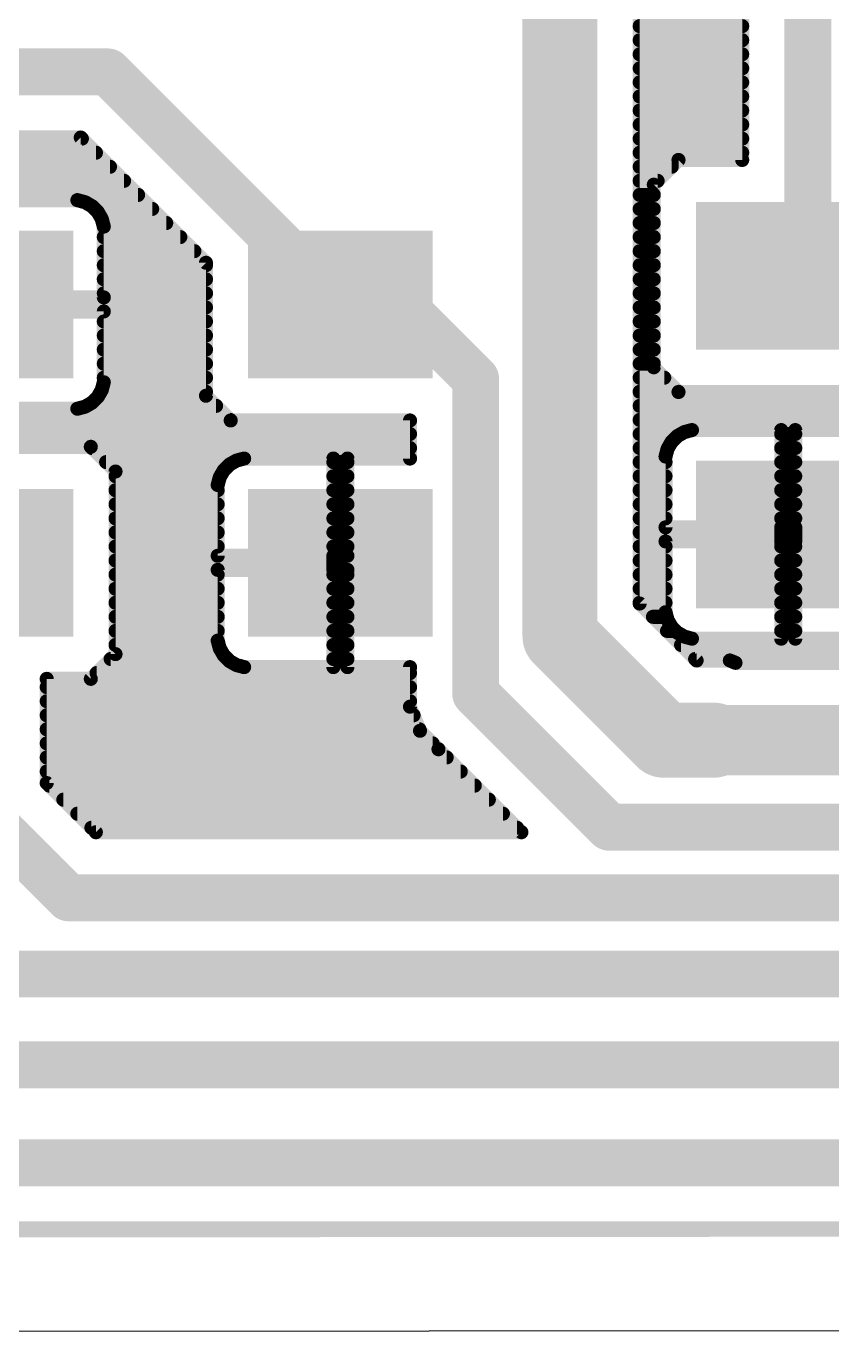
# Model space of a CAD drawing. Extents: x 1.5 to 61.1, y 27.7 to 80.1.
# Drawn here: x 22.91 to 31.64, y 27.75 to 41.91 of the extents above; entities that cross this region are included whole.
import ezdxf

# ---------------------------------------------------------------- set-up
doc = ezdxf.new("R2010")
doc.units = 0
doc.layers.add('1', color=12, linetype='CONTINUOUS')
doc.layers.add('20', color=31, linetype='CONTINUOUS')

# ---------------------------------------------------------------- blocks, each defined once
blk = doc.blocks.new('RECT')
blk.add_solid([(-0.5, -0.5), (0.5, -0.5), (-0.5, 0.5), (0.5, 0.5)])

msp = doc.modelspace()

# ---------------------------------------------------------------- linework, layer by layer
at = {"layer": '1'}
for points, const_width in [([(31.3804, 48.3514), (31.3804, 39.4149)], 0.508), ([(30.6692, 48.0568), (30.6692, 40.4598)], 0.1524), ([(28.6941, 43.9031), (28.6941, 35.2956)], 0.8128), ([(29.5577, 35.6533), (29.5577, 44.0749)], 0.1524), ([(29.5577, 41.91), (30.6692, 41.91)], 0.1524), ([(29.5577, 41.7576), (30.6692, 41.7576)], 0.1524), ([(17.9206, 41.4142), (23.7939, 41.4142)], 0.508), ([(23.7939, 41.4142), (26.3139, 38.8942)], 0.508), ([(29.5577, 41.6052), (30.6692, 41.6052)], 0.1524), ([(29.5577, 41.4528), (30.6692, 41.4528)], 0.1524), ([(29.5577, 41.3004), (30.6692, 41.3004)], 0.1524), ([(29.5577, 41.148), (30.6692, 41.148)], 0.1524), ([(29.5577, 40.9956), (30.6692, 40.9956)], 0.1524), ([(29.5577, 40.8432), (30.6692, 40.8432)], 0.1524), ([(16.7459, 40.6908), (23.5115, 40.6908)], 0.1524), ([(17.7792, 40.703), (23.4993, 40.703)], 0.1524), ([(23.4993, 40.703), (24.8567, 39.3456)], 0.1524), ([(29.5577, 40.6908), (30.6692, 40.6908)], 0.1524), ([(16.8983, 40.5384), (23.6639, 40.5384)], 0.1524), ([(29.5577, 40.5384), (30.6692, 40.5384)], 0.1524), ([(29.9787, 40.4598), (29.7109, 40.1919)], 0.1524), ([(30.6692, 40.4598), (29.9787, 40.4598)], 0.1524), ([(17.0507, 40.386), (23.8163, 40.386)], 0.1524), ([(29.5577, 40.386), (29.9049, 40.386)], 0.1524), ([(17.2031, 40.2336), (23.9687, 40.2336)], 0.1524), ([(29.5577, 40.2336), (29.7525, 40.2336)], 0.1524), ([(29.7109, 40.1919), (29.7109, 38.2132)], 0.1524), ([(17.2854, 40.0812), (24.1211, 40.0812)], 0.1524), ([(23.4625, 40.0244), (22.4952, 40.0244)], 0.1524), ([(23.5465, 40.0019), (23.4625, 40.0244)], 0.1524), ([(23.6218, 39.9584), (23.5465, 40.0019)], 0.1524), ([(29.5577, 40.0812), (29.7109, 40.0812)], 0.1524), ([(23.6833, 39.897), (23.6218, 39.9584)], 0.1524), ([(23.6514, 39.9288), (24.2735, 39.9288)], 0.1524), ([(23.7268, 39.8217), (23.6833, 39.897)], 0.1524), ([(29.5577, 39.9288), (29.7109, 39.9288)], 0.1524), ([(23.7493, 39.7377), (23.7268, 39.8217)], 0.1524), ([(23.7389, 39.7764), (24.4259, 39.7764)], 0.1524), ([(23.7493, 38.9704), (23.7493, 39.7377)], 0.1524), ([(29.5577, 39.7764), (29.7109, 39.7764)], 0.1524), ([(23.7493, 39.624), (24.5783, 39.624)], 0.1524), ([(29.5577, 39.624), (29.7109, 39.624)], 0.1524), ([(31.1681, 39.2026), (31.3804, 39.4149)], 0.508), ([(23.7493, 39.4716), (24.7307, 39.4716)], 0.1524), ([(29.5577, 39.4716), (29.7109, 39.4716)], 0.1524), ([(23.7493, 39.3192), (24.8567, 39.3192)], 0.1524), ([(24.8567, 39.3456), (24.8567, 37.9048)], 0.1524), ([(29.5577, 39.3192), (29.7109, 39.3192)], 0.1524), ([(23.7493, 39.1668), (24.8567, 39.1668)], 0.1524), ([(29.5577, 39.1668), (29.7109, 39.1668)], 0.1524), ([(23.7493, 39.0144), (24.8567, 39.0144)], 0.1524), ([(26.9728, 38.8942), (26.3139, 38.8942)], 0.508), ([(27.7797, 38.0873), (26.9728, 38.8942)], 0.508), ([(29.5577, 39.0144), (29.7109, 39.0144)], 0.1524), ([(22.4953, 38.9704), (23.7493, 38.9704)], 0.1524), ([(22.4953, 38.862), (24.8567, 38.862)], 0.1524), ([(23.7493, 38.818), (22.4953, 38.818)], 0.1524), ([(23.7493, 38.0507), (23.7493, 38.818)], 0.1524), ([(29.5577, 38.862), (29.7109, 38.862)], 0.1524), ([(23.7493, 38.7096), (24.8567, 38.7096)], 0.1524), ([(29.5577, 38.7096), (29.7109, 38.7096)], 0.1524), ([(23.7493, 38.5572), (24.8567, 38.5572)], 0.1524), ([(29.5577, 38.5572), (29.7109, 38.5572)], 0.1524), ([(23.7493, 38.4048), (24.8567, 38.4048)], 0.1524), ([(29.5577, 38.4048), (29.7109, 38.4048)], 0.1524), ([(23.7493, 38.2524), (24.8567, 38.2524)], 0.1524), ([(27.7797, 34.6771), (27.7797, 38.0873)], 0.508), ([(29.5577, 38.2524), (29.7109, 38.2524)], 0.1524), ([(29.7109, 38.2132), (29.9787, 37.9454)], 0.1524), ([(23.7268, 37.9668), (23.7493, 38.0507)], 0.1524), ([(23.7493, 38.1), (24.8567, 38.1)], 0.1524), ([(29.5577, 38.1), (29.8241, 38.1)], 0.1524), ([(23.6218, 37.83), (23.6833, 37.8915)], 0.1524), ([(23.6833, 37.8915), (23.7268, 37.9668)], 0.1524), ([(23.7157, 37.9476), (24.8567, 37.9476)], 0.1524), ([(24.8567, 37.9048), (25.1245, 37.637)], 0.1524), ([(29.5577, 37.9476), (29.9765, 37.9476)], 0.1524), ([(29.9787, 37.9454), (32.3575, 37.9454)], 0.1524), ([(22.4952, 37.764), (23.4625, 37.764)], 0.1524), ([(23.4625, 37.764), (23.5465, 37.7865)], 0.1524), ([(23.5465, 37.7865), (23.6218, 37.83)], 0.1524), ([(23.5615, 37.7952), (24.9663, 37.7952)], 0.1524), ([(29.5577, 37.7952), (43.4482, 37.7952)], 0.1524), ([(17.3441, 37.6428), (25.1187, 37.6428)], 0.1524), ([(25.1245, 37.637), (27.0685, 37.637)], 0.1524), ([(27.0685, 37.637), (27.0685, 37.2244)], 0.1524), ([(29.5577, 37.6428), (43.4482, 37.6428)], 0.1524), ([(17.3441, 37.4904), (27.0685, 37.4904)], 0.1524), ([(29.5577, 37.4904), (30.0062, 37.4904)], 0.1524), ([(29.9653, 37.4668), (29.9039, 37.4053)], 0.1524), ([(30.0406, 37.5103), (29.9653, 37.4668)], 0.1524), ([(30.1246, 37.5328), (30.0406, 37.5103)], 0.1524), ([(31.0919, 37.5328), (30.1246, 37.5328)], 0.1524), ([(31.0919, 36.4788), (31.0919, 37.5328)], 0.1524), ([(31.0919, 37.4904), (31.2443, 37.4904)], 0.1524), ([(32.2116, 37.5328), (31.2443, 37.5328)], 0.1524), ([(31.2443, 37.5328), (31.2443, 36.4788)], 0.1524), ([(23.6084, 37.3514), (21.2297, 37.3514)], 0.1524), ([(23.8763, 37.0836), (23.6084, 37.3514)], 0.1524), ([(23.6218, 37.338), (27.0685, 37.338)], 0.1524), ([(29.5577, 37.338), (29.865, 37.338)], 0.1524), ([(29.8604, 37.33), (29.8379, 37.246)], 0.1524), ([(29.9039, 37.4053), (29.8604, 37.33)], 0.1524), ([(31.0919, 37.338), (31.2443, 37.338)], 0.1524), ([(23.7742, 37.1856), (25.1582, 37.1856)], 0.1524), ([(25.1864, 37.2019), (25.1111, 37.1584)], 0.1524), ([(25.2704, 37.2244), (25.1864, 37.2019)], 0.1524), ([(26.2377, 37.2244), (25.2704, 37.2244)], 0.1524), ([(26.2377, 36.1704), (26.2377, 37.2244)], 0.1524), ([(26.2377, 37.1856), (26.3901, 37.1856)], 0.1524), ([(27.0685, 37.2244), (26.3901, 37.2244)], 0.1524), ([(26.3901, 37.2244), (26.3901, 36.1704)], 0.1524), ([(29.5577, 37.1856), (29.8379, 37.1856)], 0.1524), ([(29.8379, 37.246), (29.8379, 36.4788)], 0.1524), ([(31.0919, 37.1856), (31.2443, 37.1856)], 0.1524), ([(23.8763, 35.1048), (23.8763, 37.0836)], 0.1524), ([(23.8763, 37.0332), (25.0129, 37.0332)], 0.1524), ([(25.0497, 37.097), (25.0062, 37.0217)], 0.1524), ([(25.1111, 37.1584), (25.0497, 37.097)], 0.1524), ([(26.2377, 37.0332), (26.3901, 37.0332)], 0.1524), ([(29.5577, 37.0332), (29.8379, 37.0332)], 0.1524), ([(31.0919, 37.0332), (31.2443, 37.0332)], 0.1524), ([(25.0062, 37.0217), (24.9837, 36.9377)], 0.1524), ([(24.9837, 36.9377), (24.9837, 36.1704)], 0.1524), ([(23.8763, 36.8808), (24.9837, 36.8808)], 0.1524), ([(26.2377, 36.8808), (26.3901, 36.8808)], 0.1524), ([(29.5577, 36.8808), (29.8379, 36.8808)], 0.1524), ([(31.0919, 36.8808), (31.2443, 36.8808)], 0.1524), ([(23.8763, 36.7284), (24.9837, 36.7284)], 0.1524), ([(26.2377, 36.7284), (26.3901, 36.7284)], 0.1524), ([(29.5577, 36.7284), (29.8379, 36.7284)], 0.1524), ([(31.0919, 36.7284), (31.2443, 36.7284)], 0.1524), ([(23.8763, 36.576), (24.9837, 36.576)], 0.1524), ([(26.2377, 36.576), (26.3901, 36.576)], 0.1524), ([(29.5577, 36.576), (29.8379, 36.576)], 0.1524), ([(29.8379, 36.4788), (31.0919, 36.4788)], 0.1524), ([(31.0919, 36.576), (31.2443, 36.576)], 0.1524), ([(31.0919, 36.4788), (31.0919, 36.3264)], 0.1524), ([(31.2443, 36.4788), (31.0919, 36.4788)], 0.1524), ([(31.2443, 36.3264), (31.2443, 36.4788)], 0.1524), ([(31.2443, 36.4788), (32.4983, 36.4788)], 0.1524), ([(23.8763, 36.4236), (24.9837, 36.4236)], 0.1524), ([(26.2377, 36.4236), (26.3901, 36.4236)], 0.1524), ([(29.5577, 36.4236), (31.0919, 36.4236)], 0.1524), ([(31.0919, 36.3264), (29.8379, 36.3264)], 0.1524), ([(29.8379, 36.3264), (29.8379, 35.5591)], 0.1524), ([(31.0919, 35.2724), (31.0919, 36.3264)], 0.1524), ([(31.0919, 36.3264), (31.2443, 36.3264)], 0.1524), ([(31.2443, 36.4236), (34.7269, 36.4236)], 0.1524), ([(31.2443, 36.3264), (31.2443, 35.2724)], 0.1524), ([(32.4983, 36.3264), (31.2443, 36.3264)], 0.1524), ([(23.8763, 36.2712), (24.9837, 36.2712)], 0.1524), ([(26.2377, 36.2712), (26.3901, 36.2712)], 0.1524), ([(29.5577, 36.2712), (29.8379, 36.2712)], 0.1524), ([(31.0919, 36.2712), (31.2443, 36.2712)], 0.1524), ([(23.8763, 36.1188), (26.2377, 36.1188)], 0.1524), ([(24.9837, 36.1704), (26.2377, 36.1704)], 0.1524), ([(26.3901, 36.1704), (26.2377, 36.1704)], 0.1524), ([(26.2377, 36.1704), (26.2377, 36.018)], 0.1524), ([(29.5577, 36.1188), (29.8379, 36.1188)], 0.1524), ([(31.0919, 36.1188), (31.2443, 36.1188)], 0.1524), ([(23.8763, 35.9664), (24.9837, 35.9664)], 0.1524), ([(26.2377, 36.018), (24.9837, 36.018)], 0.1524), ([(24.9837, 36.018), (24.9837, 35.2507)], 0.1524), ([(26.2377, 34.964), (26.2377, 36.018)], 0.1524), ([(26.2377, 36.018), (26.3901, 36.018)], 0.1524), ([(26.2377, 35.9664), (26.3901, 35.9664)], 0.1524), ([(26.3901, 36.018), (26.3901, 34.964)], 0.1524), ([(29.5577, 35.9664), (29.8379, 35.9664)], 0.1524), ([(31.0919, 35.9664), (31.2443, 35.9664)], 0.1524), ([(23.8763, 35.814), (24.9837, 35.814)], 0.1524), ([(26.2377, 35.814), (26.3901, 35.814)], 0.1524), ([(29.5577, 35.814), (29.8379, 35.814)], 0.1524), ([(31.0919, 35.814), (31.2443, 35.814)], 0.1524), ([(23.8763, 35.6616), (24.9837, 35.6616)], 0.1524), ([(26.2377, 35.6616), (26.3901, 35.6616)], 0.1524), ([(28.6941, 35.2956), (29.8173, 34.1724)], 0.8128), ([(29.5577, 35.6616), (29.8379, 35.6616)], 0.1524), ([(30.175, 35.036), (29.5577, 35.6533)], 0.1524), ([(31.0919, 35.6616), (31.2443, 35.6616)], 0.1524), ([(23.8763, 35.5092), (24.9837, 35.5092)], 0.1524), ([(26.2377, 35.5092), (26.3901, 35.5092)], 0.1524), ([(29.7018, 35.5092), (29.8513, 35.5092)], 0.1524), ([(29.8379, 35.5591), (29.8604, 35.4751)], 0.1524), ([(29.8604, 35.4751), (29.9039, 35.3998)], 0.1524), ([(31.0919, 35.5092), (31.2443, 35.5092)], 0.1524), ([(23.8763, 35.3568), (24.9837, 35.3568)], 0.1524), ([(26.2377, 35.3568), (26.3901, 35.3568)], 0.1524), ([(29.8542, 35.3568), (29.9469, 35.3568)], 0.1524), ([(29.9039, 35.3998), (29.9653, 35.3383)], 0.1524), ([(29.9653, 35.3383), (30.0406, 35.2949)], 0.1524), ([(31.0919, 35.3568), (31.2443, 35.3568)], 0.1524), ([(23.8763, 35.2044), (24.9961, 35.2044)], 0.1524), ([(24.9837, 35.2507), (25.0062, 35.1668)], 0.1524), ([(26.2377, 35.2044), (26.3901, 35.2044)], 0.1524), ([(30.0066, 35.2044), (42.1912, 35.2044)], 0.1524), ([(30.0406, 35.2949), (30.1246, 35.2724)], 0.1524), ([(30.1246, 35.2724), (31.0919, 35.2724)], 0.1524), ([(31.2443, 35.2724), (32.2116, 35.2724)], 0.1524), ([(23.6084, 34.837), (23.8763, 35.1048)], 0.1524), ([(23.8234, 35.052), (25.0891, 35.052)], 0.1524), ([(25.0062, 35.1668), (25.0497, 35.0915)], 0.1524), ([(25.0497, 35.0915), (25.1111, 35.03)], 0.1524), ([(26.2377, 35.052), (26.3901, 35.052)], 0.1524), ([(30.159, 35.052), (42.0388, 35.052)], 0.1524), ([(23.671, 34.8996), (27.0685, 34.8996)], 0.1524), ([(25.1111, 35.03), (25.1864, 34.9865)], 0.1524), ([(25.1864, 34.9865), (25.2704, 34.964)], 0.1524), ([(25.2704, 34.964), (26.2377, 34.964)], 0.1524), ([(26.3901, 34.964), (27.0685, 34.964)], 0.1524), ([(27.0685, 34.964), (27.0685, 34.5356)], 0.1524), ([(30.5352, 35.036), (30.175, 35.036)], 0.1524), ([(30.5965, 35.0106), (30.5352, 35.036)], 0.1524), ([(41.9974, 35.0106), (30.5965, 35.0106)], 0.1524), ([(23.1303, 33.7078), (23.1303, 34.837)], 0.1524), ([(23.1303, 34.837), (23.6084, 34.837)], 0.1524), ([(29.2278, 33.229), (27.7797, 34.6771)], 0.508), ([(23.1303, 34.7472), (27.0685, 34.7472)], 0.1524), ([(23.1303, 34.5948), (27.0685, 34.5948)], 0.1524), ([(27.0685, 34.5356), (27.1768, 34.2742)], 0.1524), ([(29.8173, 34.1724), (30.3634, 34.1724)], 0.8128), ([(30.3634, 34.1724), (42.2356, 34.1724)], 0.762), ([(23.1303, 34.4424), (27.1071, 34.4424)], 0.1524), ([(23.1303, 34.29), (27.1703, 34.29)], 0.1524), ([(27.1768, 34.2742), (27.3769, 34.0742)], 0.1524), ([(23.1303, 34.1376), (27.3134, 34.1376)], 0.1524), ([(27.3769, 34.0742), (28.2761, 33.1749)], 0.1524), ([(23.1303, 33.9852), (27.4658, 33.9852)], 0.1524), ([(23.1303, 33.8328), (27.6182, 33.8328)], 0.1524), ([(23.6631, 33.1749), (23.1303, 33.7078)], 0.1524), ([(23.1576, 33.6804), (27.7706, 33.6804)], 0.1524), ([(23.3685, 32.4637), (22.4191, 33.4132)], 0.508), ([(23.31, 33.528), (27.923, 33.528)], 0.1524), ([(23.4624, 33.3756), (28.0754, 33.3756)], 0.1524), ([(44.9275, 33.229), (29.2278, 33.229)], 0.508), ([(23.6148, 33.2232), (28.2278, 33.2232)], 0.1524), ([(28.2761, 33.1749), (23.6631, 33.1749)], 0.1524), ([(23.3685, 32.4637), (45.9852, 32.4637)], 0.508), ([(20.2136, 31.639), (46.5381, 31.639)], 0.508), ([(17.6802, 30.6547), (46.9377, 30.6547)], 0.508), ([(50.4309, 29.5923), (12.2748, 29.5923)], 0.508), ([(47.1896, 28.8811), (6.1114, 28.8459)], 0.1524), ([(12.1333, 28.8811), (47.1896, 28.8811)], 0.1524)]:
    msp.add_lwpolyline(points, dxfattribs=dict(at, const_width=const_width))
for points, const_width in [([(29.5577, 41.9481, 1), (29.5577, 41.8719)], 0.0762), ([(30.6692, 41.8719, 1), (30.6692, 41.9481)], 0.0762), ([(29.5577, 41.7957, 1), (29.5577, 41.7195)], 0.0762), ([(30.6692, 41.7195, 1), (30.6692, 41.7957)], 0.0762), ([(23.8837, 41.504, 1), (23.7041, 41.3244)], 0.254), ([(23.7939, 41.2872, 1), (23.7939, 41.5412)], 0.254), ([(29.5577, 41.6433, 1), (29.5577, 41.5671)], 0.0762), ([(30.6692, 41.5671, 1), (30.6692, 41.6433)], 0.0762), ([(29.5577, 41.4909, 1), (29.5577, 41.4147)], 0.0762), ([(30.6692, 41.4147, 1), (30.6692, 41.4909)], 0.0762), ([(29.5577, 41.3385, 1), (29.5577, 41.2623)], 0.0762), ([(30.6692, 41.2623, 1), (30.6692, 41.3385)], 0.0762), ([(29.5577, 41.1861, 1), (29.5577, 41.1099)], 0.0762), ([(30.6692, 41.1099, 1), (30.6692, 41.1861)], 0.0762), ([(29.5577, 41.0337, 1), (29.5577, 40.9575)], 0.0762), ([(30.6692, 40.9575, 1), (30.6692, 41.0337)], 0.0762), ([(29.5577, 40.8813, 1), (29.5577, 40.8051)], 0.0762), ([(30.6692, 40.8051, 1), (30.6692, 40.8813)], 0.0762), ([(23.5263, 40.7299, 1), (23.4724, 40.6761)], 0.0762), ([(23.4993, 40.6649, 1), (23.4993, 40.7411)], 0.0762), ([(23.5115, 40.6527, 1), (23.5115, 40.7289)], 0.0762), ([(29.5577, 40.7289, 1), (29.5577, 40.6527)], 0.0762), ([(30.6692, 40.6527, 1), (30.6692, 40.7289)], 0.0762), ([(23.6639, 40.5003, 1), (23.6639, 40.5765)], 0.0762), ([(29.5577, 40.5765, 1), (29.5577, 40.5003)], 0.0762), ([(29.9787, 40.4979, 1), (29.9787, 40.4217)], 0.0762), ([(30.0057, 40.4328, 1), (29.9518, 40.4867)], 0.0762), ([(30.6692, 40.5003, 1), (30.6692, 40.5765)], 0.0762), ([(30.6692, 40.4217, 1), (30.6692, 40.4979)], 0.0762), ([(23.8163, 40.3479, 1), (23.8163, 40.4241)], 0.0762), ([(29.5577, 40.4241, 1), (29.5577, 40.3479)], 0.0762), ([(29.9049, 40.3479, 1), (29.9049, 40.4241)], 0.0762), ([(30.6311, 40.4598, 1), (30.7073, 40.4598)], 0.0762), ([(23.9687, 40.1955, 1), (23.9687, 40.2717)], 0.0762), ([(29.5577, 40.2717, 1), (29.5577, 40.1955)], 0.0762), ([(29.6839, 40.2189, 1), (29.7378, 40.165)], 0.0762), ([(29.749, 40.1919, 1), (29.6728, 40.1919)], 0.0762), ([(29.7525, 40.1955, 1), (29.7525, 40.2717)], 0.0762), ([(23.4724, 40.0612, 1), (23.4527, 39.9876)], 0.0762), ([(23.4625, 39.9863, 1), (23.4625, 40.0625)], 0.0762), ([(23.5656, 40.0349, 1), (23.5275, 39.9689)], 0.0762), ([(23.5366, 39.9651, 1), (23.5564, 40.0387)], 0.0762), ([(24.1211, 40.0431, 1), (24.1211, 40.1193)], 0.0762), ([(29.5577, 40.1193, 1), (29.5577, 40.0431)], 0.0762), ([(29.7109, 40.0431, 1), (29.7109, 40.1193)], 0.0762), ([(23.6487, 39.9854, 1), (23.5949, 39.9315)], 0.0762), ([(23.6028, 39.9254, 1), (23.6409, 39.9914)], 0.0762), ([(23.6514, 39.9669, 1), (23.6514, 39.8907)], 0.0762), ([(23.7163, 39.916, 1), (23.6503, 39.8779)], 0.0762), ([(23.6563, 39.87, 1), (23.7102, 39.9239)], 0.0762), ([(24.2735, 39.8907, 1), (24.2735, 39.9669)], 0.0762), ([(29.5577, 39.9669, 1), (29.5577, 39.8907)], 0.0762), ([(29.7109, 39.8907, 1), (29.7109, 39.9669)], 0.0762), ([(23.7636, 39.8315, 1), (23.6899, 39.8118)], 0.0762), ([(23.6938, 39.8026, 1), (23.7597, 39.8407)], 0.0762), ([(23.7389, 39.8145, 1), (23.7389, 39.7383)], 0.0762), ([(23.7874, 39.7377, 1), (23.7112, 39.7377)], 0.0762), ([(24.4259, 39.7383, 1), (24.4259, 39.8145)], 0.0762), ([(29.5577, 39.8145, 1), (29.5577, 39.7383)], 0.0762), ([(29.7109, 39.7383, 1), (29.7109, 39.8145)], 0.0762), ([(23.7493, 39.6621, 1), (23.7493, 39.5859)], 0.0762), ([(23.7125, 39.7278, 1), (23.7861, 39.7475)], 0.0762), ([(24.5783, 39.5859, 1), (24.5783, 39.6621)], 0.0762), ([(29.5577, 39.6621, 1), (29.5577, 39.5859)], 0.0762), ([(29.7109, 39.5859, 1), (29.7109, 39.6621)], 0.0762), ([(31.4702, 39.3251, 1), (31.2906, 39.5047)], 0.254), ([(23.7493, 39.5097, 1), (23.7493, 39.4335)], 0.0762), ([(24.7307, 39.4335, 1), (24.7307, 39.5097)], 0.0762), ([(29.5577, 39.5097, 1), (29.5577, 39.4335)], 0.0762), ([(29.7109, 39.4335, 1), (29.7109, 39.5097)], 0.0762), ([(31.2534, 39.4149, 1), (31.5074, 39.4149)], 0.254), ([(23.7493, 39.3573, 1), (23.7493, 39.2811)], 0.0762), ([(24.8948, 39.3456, 1), (24.8186, 39.3456)], 0.0762), ([(24.8298, 39.3187, 1), (24.8836, 39.3726)], 0.0762), ([(24.8567, 39.2811, 1), (24.8567, 39.3573)], 0.0762), ([(29.5577, 39.3573, 1), (29.5577, 39.2811)], 0.0762), ([(29.7109, 39.2811, 1), (29.7109, 39.3573)], 0.0762), ([(31.0783, 39.2924, 1), (31.2579, 39.1128)], 0.254), ([(23.7493, 39.2049, 1), (23.7493, 39.1287)], 0.0762), ([(24.8567, 39.1287, 1), (24.8567, 39.2049)], 0.0762), ([(29.5577, 39.2049, 1), (29.5577, 39.1287)], 0.0762), ([(29.7109, 39.1287, 1), (29.7109, 39.2049)], 0.0762), ([(23.7493, 39.0525, 1), (23.7493, 38.9763)], 0.0762), ([(24.8567, 38.9763, 1), (24.8567, 39.0525)], 0.0762), ([(26.3139, 39.0212, 1), (26.3139, 38.7672)], 0.254), ([(26.2241, 38.8044, 1), (26.4037, 38.984)], 0.254), ([(27.0626, 38.984, 1), (26.883, 38.8044)], 0.254), ([(26.9728, 38.7672, 1), (26.9728, 39.0212)], 0.254), ([(29.5577, 39.0525, 1), (29.5577, 38.9763)], 0.0762), ([(29.7109, 38.9763, 1), (29.7109, 39.0525)], 0.0762), ([(23.7112, 38.9704, 1), (23.7874, 38.9704)], 0.0762), ([(23.7493, 38.9323, 1), (23.7493, 39.0085)], 0.0762), ([(23.7874, 38.818, 1), (23.7112, 38.818)], 0.0762), ([(23.7493, 38.7799, 1), (23.7493, 38.8561)], 0.0762), ([(24.8567, 38.8239, 1), (24.8567, 38.9001)], 0.0762), ([(29.5577, 38.9001, 1), (29.5577, 38.8239)], 0.0762), ([(29.7109, 38.8239, 1), (29.7109, 38.9001)], 0.0762), ([(23.7493, 38.7477, 1), (23.7493, 38.6715)], 0.0762), ([(24.8567, 38.6715, 1), (24.8567, 38.7477)], 0.0762), ([(29.5577, 38.7477, 1), (29.5577, 38.6715)], 0.0762), ([(29.7109, 38.6715, 1), (29.7109, 38.7477)], 0.0762), ([(23.7493, 38.5953, 1), (23.7493, 38.5191)], 0.0762), ([(24.8567, 38.5191, 1), (24.8567, 38.5953)], 0.0762), ([(29.5577, 38.5953, 1), (29.5577, 38.5191)], 0.0762), ([(29.7109, 38.5191, 1), (29.7109, 38.5953)], 0.0762), ([(23.7493, 38.4429, 1), (23.7493, 38.3667)], 0.0762), ([(24.8567, 38.3667, 1), (24.8567, 38.4429)], 0.0762), ([(29.5577, 38.4429, 1), (29.5577, 38.3667)], 0.0762), ([(29.7109, 38.3667, 1), (29.7109, 38.4429)], 0.0762), ([(23.7493, 38.2905, 1), (23.7493, 38.2143)], 0.0762), ([(24.8567, 38.2143, 1), (24.8567, 38.2905)], 0.0762), ([(27.9067, 38.0873, 1), (27.6527, 38.0873)], 0.254), ([(27.6899, 37.9975, 1), (27.8695, 38.1771)], 0.254), ([(29.5577, 38.2905, 1), (29.5577, 38.2143)], 0.0762), ([(29.7378, 38.2401, 1), (29.6839, 38.1862)], 0.0762), ([(29.6728, 38.2132, 1), (29.749, 38.2132)], 0.0762), ([(29.7109, 38.2143, 1), (29.7109, 38.2905)], 0.0762), ([(23.7493, 38.1381, 1), (23.7493, 38.0619)], 0.0762), ([(23.7861, 38.0409, 1), (23.7125, 38.0606)], 0.0762), ([(24.8567, 38.0619, 1), (24.8567, 38.1381)], 0.0762), ([(29.5577, 38.1381, 1), (29.5577, 38.0619)], 0.0762), ([(29.8241, 38.0619, 1), (29.8241, 38.1381)], 0.0762), ([(23.7102, 37.8645, 1), (23.6563, 37.9184)], 0.0762), ([(23.7157, 37.9857, 1), (23.7157, 37.9095)], 0.0762), ([(23.6899, 37.9766, 1), (23.7636, 37.9569)], 0.0762), ([(23.7597, 37.9477, 1), (23.6938, 37.9858)], 0.0762), ([(23.7112, 38.0507, 1), (23.7874, 38.0507)], 0.0762), ([(24.8836, 37.9318, 1), (24.8298, 37.8779)], 0.0762), ([(24.8567, 37.9095, 1), (24.8567, 37.9857)], 0.0762), ([(29.5577, 37.9857, 1), (29.5577, 37.9095)], 0.0762), ([(29.9787, 37.9835, 1), (29.9787, 37.9073)], 0.0762), ([(29.9518, 37.9184, 1), (30.0057, 37.9723)], 0.0762), ([(29.9765, 37.9095, 1), (29.9765, 37.9857)], 0.0762), ([(23.4527, 37.8008, 1), (23.4724, 37.7272)], 0.0762), ([(23.4625, 37.7259, 1), (23.4625, 37.8021)], 0.0762), ([(23.5275, 37.8195, 1), (23.5656, 37.7535)], 0.0762), ([(23.5615, 37.8333, 1), (23.5615, 37.7571)], 0.0762), ([(23.5564, 37.7497, 1), (23.5366, 37.8233)], 0.0762), ([(23.5949, 37.8569, 1), (23.6487, 37.803)], 0.0762), ([(23.6409, 37.797, 1), (23.6028, 37.863)], 0.0762), ([(23.6503, 37.9105, 1), (23.7163, 37.8724)], 0.0762), ([(24.8186, 37.9048, 1), (24.8948, 37.9048)], 0.0762), ([(24.9663, 37.7571, 1), (24.9663, 37.8333)], 0.0762), ([(29.5577, 37.8333, 1), (29.5577, 37.7571)], 0.0762), ([(25.1245, 37.6751, 1), (25.1245, 37.5989)], 0.0762), ([(25.0976, 37.6101, 1), (25.1515, 37.664)], 0.0762), ([(25.1187, 37.6047, 1), (25.1187, 37.6809)], 0.0762), ([(27.1066, 37.637, 1), (27.0304, 37.637)], 0.0762), ([(27.0685, 37.5989, 1), (27.0685, 37.6751)], 0.0762), ([(29.5577, 37.6809, 1), (29.5577, 37.6047)], 0.0762), ([(27.0685, 37.4523, 1), (27.0685, 37.5285)], 0.0762), ([(29.5577, 37.5285, 1), (29.5577, 37.4523)], 0.0762), ([(29.9463, 37.4998, 1), (29.9844, 37.4338)], 0.0762), ([(29.9923, 37.4398, 1), (29.9384, 37.4937)], 0.0762), ([(30.0308, 37.5471, 1), (30.0505, 37.4735)], 0.0762), ([(30.0062, 37.4523, 1), (30.0062, 37.5285)], 0.0762), ([(30.0597, 37.4773, 1), (30.0216, 37.5433)], 0.0762), ([(30.1246, 37.5709, 1), (30.1246, 37.4947)], 0.0762), ([(30.1345, 37.496, 1), (30.1148, 37.5696)], 0.0762), ([(31.13, 37.5328, 1), (31.0538, 37.5328)], 0.0762), ([(31.0919, 37.5285, 1), (31.0919, 37.4523)], 0.0762), ([(31.0919, 37.4947, 1), (31.0919, 37.5709)], 0.0762), ([(31.2443, 37.5709, 1), (31.2443, 37.4947)], 0.0762), ([(31.2824, 37.5328, 1), (31.2062, 37.5328)], 0.0762), ([(31.2443, 37.4523, 1), (31.2443, 37.5285)], 0.0762), ([(23.6354, 37.3784, 1), (23.5815, 37.3245)], 0.0762), ([(23.6218, 37.3761, 1), (23.6218, 37.2999)], 0.0762), ([(23.6084, 37.3133, 1), (23.6084, 37.3895)], 0.0762), ([(27.0685, 37.2999, 1), (27.0685, 37.3761)], 0.0762), ([(29.5577, 37.3761, 1), (29.5577, 37.2999)], 0.0762), ([(29.8274, 37.3491, 1), (29.8934, 37.311)], 0.0762), ([(29.8972, 37.3202, 1), (29.8236, 37.3399)], 0.0762), ([(29.865, 37.2999, 1), (29.865, 37.3761)], 0.0762), ([(29.8769, 37.4323, 1), (29.9308, 37.3784)], 0.0762), ([(29.9369, 37.3863, 1), (29.8709, 37.4244)], 0.0762), ([(31.0919, 37.3761, 1), (31.0919, 37.2999)], 0.0762), ([(31.2443, 37.2999, 1), (31.2443, 37.3761)], 0.0762), ([(23.7742, 37.2237, 1), (23.7742, 37.1475)], 0.0762), ([(25.1766, 37.2387, 1), (25.1963, 37.1651)], 0.0762), ([(25.1582, 37.1475, 1), (25.1582, 37.2237)], 0.0762), ([(25.2055, 37.1689, 1), (25.1674, 37.2349)], 0.0762), ([(25.2704, 37.2625, 1), (25.2704, 37.1863)], 0.0762), ([(25.2803, 37.1876, 1), (25.2606, 37.2612)], 0.0762), ([(26.2758, 37.2244, 1), (26.1996, 37.2244)], 0.0762), ([(26.2377, 37.2237, 1), (26.2377, 37.1475)], 0.0762), ([(26.2377, 37.1863, 1), (26.2377, 37.2625)], 0.0762), ([(26.3901, 37.2625, 1), (26.3901, 37.1863)], 0.0762), ([(26.4282, 37.2244, 1), (26.352, 37.2244)], 0.0762), ([(26.3901, 37.1475, 1), (26.3901, 37.2237)], 0.0762), ([(27.0304, 37.2244, 1), (27.1066, 37.2244)], 0.0762), ([(27.0685, 37.1863, 1), (27.0685, 37.2625)], 0.0762), ([(29.5577, 37.2237, 1), (29.5577, 37.1475)], 0.0762), ([(29.876, 37.246, 1), (29.7998, 37.246)], 0.0762), ([(29.8011, 37.2559, 1), (29.8747, 37.2362)], 0.0762), ([(29.8379, 37.1475, 1), (29.8379, 37.2237)], 0.0762), ([(31.0919, 37.2237, 1), (31.0919, 37.1475)], 0.0762), ([(31.2443, 37.1475, 1), (31.2443, 37.2237)], 0.0762), ([(23.9144, 37.0836, 1), (23.8382, 37.0836)], 0.0762), ([(23.8763, 37.0713, 1), (23.8763, 36.9951)], 0.0762), ([(23.8493, 37.0566, 1), (23.9032, 37.1105)], 0.0762), ([(25.0227, 37.1239, 1), (25.0766, 37.07)], 0.0762), ([(25.0129, 36.9951, 1), (25.0129, 37.0713)], 0.0762), ([(25.0827, 37.0779, 1), (25.0167, 37.116)], 0.0762), ([(25.0921, 37.1914, 1), (25.1302, 37.1254)], 0.0762), ([(25.1381, 37.1315, 1), (25.0842, 37.1854)], 0.0762), ([(26.2377, 37.0713, 1), (26.2377, 36.9951)], 0.0762), ([(26.3901, 36.9951, 1), (26.3901, 37.0713)], 0.0762), ([(29.5577, 37.0713, 1), (29.5577, 36.9951)], 0.0762), ([(29.8379, 36.9951, 1), (29.8379, 37.0713)], 0.0762), ([(31.0919, 37.0713, 1), (31.0919, 36.9951)], 0.0762), ([(31.2443, 36.9951, 1), (31.2443, 37.0713)], 0.0762), ([(25.0218, 36.9377, 1), (24.9456, 36.9377)], 0.0762), ([(24.9469, 36.9475, 1), (25.0205, 36.9278)], 0.0762), ([(24.9732, 37.0407, 1), (25.0392, 37.0026)], 0.0762), ([(25.043, 37.0118, 1), (24.9694, 37.0315)], 0.0762), ([(23.8763, 36.9189, 1), (23.8763, 36.8427)], 0.0762), ([(24.9837, 36.8427, 1), (24.9837, 36.9189)], 0.0762), ([(26.2377, 36.9189, 1), (26.2377, 36.8427)], 0.0762), ([(26.3901, 36.8427, 1), (26.3901, 36.9189)], 0.0762), ([(29.5577, 36.9189, 1), (29.5577, 36.8427)], 0.0762), ([(29.8379, 36.8427, 1), (29.8379, 36.9189)], 0.0762), ([(31.0919, 36.9189, 1), (31.0919, 36.8427)], 0.0762), ([(31.2443, 36.8427, 1), (31.2443, 36.9189)], 0.0762), ([(23.8763, 36.7665, 1), (23.8763, 36.6903)], 0.0762), ([(24.9837, 36.6903, 1), (24.9837, 36.7665)], 0.0762), ([(26.2377, 36.7665, 1), (26.2377, 36.6903)], 0.0762), ([(26.3901, 36.6903, 1), (26.3901, 36.7665)], 0.0762), ([(29.5577, 36.7665, 1), (29.5577, 36.6903)], 0.0762), ([(29.8379, 36.6903, 1), (29.8379, 36.7665)], 0.0762), ([(31.0919, 36.7665, 1), (31.0919, 36.6903)], 0.0762), ([(31.2443, 36.6903, 1), (31.2443, 36.7665)], 0.0762), ([(23.8763, 36.6141, 1), (23.8763, 36.5379)], 0.0762), ([(24.9837, 36.5379, 1), (24.9837, 36.6141)], 0.0762), ([(26.2377, 36.6141, 1), (26.2377, 36.5379)], 0.0762), ([(26.3901, 36.5379, 1), (26.3901, 36.6141)], 0.0762), ([(29.5577, 36.6141, 1), (29.5577, 36.5379)], 0.0762), ([(29.8379, 36.5169, 1), (29.8379, 36.4407)], 0.0762), ([(29.8379, 36.5379, 1), (29.8379, 36.6141)], 0.0762), ([(31.0919, 36.6141, 1), (31.0919, 36.5379)], 0.0762), ([(31.13, 36.4788, 1), (31.0538, 36.4788)], 0.0762), ([(31.0919, 36.5169, 1), (31.0919, 36.4407)], 0.0762), ([(31.0919, 36.4407, 1), (31.0919, 36.5169)], 0.0762), ([(31.2824, 36.4788, 1), (31.2062, 36.4788)], 0.0762), ([(31.2443, 36.5169, 1), (31.2443, 36.4407)], 0.0762), ([(31.2443, 36.5379, 1), (31.2443, 36.6141)], 0.0762), ([(31.2443, 36.4407, 1), (31.2443, 36.5169)], 0.0762), ([(23.8763, 36.4617, 1), (23.8763, 36.3855)], 0.0762), ([(24.9837, 36.3855, 1), (24.9837, 36.4617)], 0.0762), ([(26.2377, 36.4617, 1), (26.2377, 36.3855)], 0.0762), ([(26.3901, 36.3855, 1), (26.3901, 36.4617)], 0.0762), ([(29.5577, 36.4617, 1), (29.5577, 36.3855)], 0.0762), ([(29.7998, 36.4788, 1), (29.876, 36.4788)], 0.0762), ([(29.8379, 36.3645, 1), (29.8379, 36.2883)], 0.0762), ([(29.876, 36.3264, 1), (29.7998, 36.3264)], 0.0762), ([(31.0538, 36.4788, 1), (31.13, 36.4788)], 0.0762), ([(31.13, 36.3264, 1), (31.0538, 36.3264)], 0.0762), ([(31.0919, 36.3645, 1), (31.0919, 36.2883)], 0.0762), ([(31.0919, 36.3855, 1), (31.0919, 36.4617)], 0.0762), ([(31.0919, 36.2883, 1), (31.0919, 36.3645)], 0.0762), ([(31.2062, 36.4788, 1), (31.2824, 36.4788)], 0.0762), ([(31.2443, 36.4617, 1), (31.2443, 36.3855)], 0.0762), ([(31.2824, 36.3264, 1), (31.2062, 36.3264)], 0.0762), ([(31.2443, 36.3645, 1), (31.2443, 36.2883)], 0.0762), ([(31.2443, 36.2883, 1), (31.2443, 36.3645)], 0.0762), ([(23.8763, 36.3093, 1), (23.8763, 36.2331)], 0.0762), ([(24.9837, 36.2331, 1), (24.9837, 36.3093)], 0.0762), ([(26.2377, 36.3093, 1), (26.2377, 36.2331)], 0.0762), ([(26.3901, 36.2331, 1), (26.3901, 36.3093)], 0.0762), ([(29.5577, 36.3093, 1), (29.5577, 36.2331)], 0.0762), ([(29.8379, 36.2331, 1), (29.8379, 36.3093)], 0.0762), ([(31.0538, 36.3264, 1), (31.13, 36.3264)], 0.0762), ([(31.0919, 36.3093, 1), (31.0919, 36.2331)], 0.0762), ([(31.2062, 36.3264, 1), (31.2824, 36.3264)], 0.0762), ([(31.2443, 36.2331, 1), (31.2443, 36.3093)], 0.0762), ([(23.8763, 36.1569, 1), (23.8763, 36.0807)], 0.0762), ([(24.9837, 36.2085, 1), (24.9837, 36.1323)], 0.0762), ([(24.9456, 36.1704, 1), (25.0218, 36.1704)], 0.0762), ([(26.2377, 36.2085, 1), (26.2377, 36.1323)], 0.0762), ([(26.2758, 36.1704, 1), (26.1996, 36.1704)], 0.0762), ([(26.1996, 36.1704, 1), (26.2758, 36.1704)], 0.0762), ([(26.2377, 36.1323, 1), (26.2377, 36.2085)], 0.0762), ([(26.2377, 36.0807, 1), (26.2377, 36.1569)], 0.0762), ([(26.352, 36.1704, 1), (26.4282, 36.1704)], 0.0762), ([(26.3901, 36.1323, 1), (26.3901, 36.2085)], 0.0762), ([(29.5577, 36.1569, 1), (29.5577, 36.0807)], 0.0762), ([(29.8379, 36.0807, 1), (29.8379, 36.1569)], 0.0762), ([(31.0919, 36.1569, 1), (31.0919, 36.0807)], 0.0762), ([(31.2443, 36.0807, 1), (31.2443, 36.1569)], 0.0762), ([(23.8763, 36.0045, 1), (23.8763, 35.9283)], 0.0762), ([(24.9837, 36.0561, 1), (24.9837, 35.9799)], 0.0762), ([(25.0218, 36.018, 1), (24.9456, 36.018)], 0.0762), ([(24.9837, 35.9283, 1), (24.9837, 36.0045)], 0.0762), ([(26.2758, 36.018, 1), (26.1996, 36.018)], 0.0762), ([(26.2377, 36.0561, 1), (26.2377, 35.9799)], 0.0762), ([(26.1996, 36.018, 1), (26.2758, 36.018)], 0.0762), ([(26.2377, 36.0045, 1), (26.2377, 35.9283)], 0.0762), ([(26.2377, 35.9799, 1), (26.2377, 36.0561)], 0.0762), ([(26.4282, 36.018, 1), (26.352, 36.018)], 0.0762), ([(26.3901, 35.9799, 1), (26.3901, 36.0561)], 0.0762), ([(26.3901, 35.9283, 1), (26.3901, 36.0045)], 0.0762), ([(29.5577, 36.0045, 1), (29.5577, 35.9283)], 0.0762), ([(29.8379, 35.9283, 1), (29.8379, 36.0045)], 0.0762), ([(31.0919, 36.0045, 1), (31.0919, 35.9283)], 0.0762), ([(31.2443, 35.9283, 1), (31.2443, 36.0045)], 0.0762), ([(23.8763, 35.8521, 1), (23.8763, 35.7759)], 0.0762), ([(24.9837, 35.7759, 1), (24.9837, 35.8521)], 0.0762), ([(26.2377, 35.8521, 1), (26.2377, 35.7759)], 0.0762), ([(26.3901, 35.7759, 1), (26.3901, 35.8521)], 0.0762), ([(29.5577, 35.8521, 1), (29.5577, 35.7759)], 0.0762), ([(29.8379, 35.7759, 1), (29.8379, 35.8521)], 0.0762), ([(31.0919, 35.8521, 1), (31.0919, 35.7759)], 0.0762), ([(31.2443, 35.7759, 1), (31.2443, 35.8521)], 0.0762), ([(23.8763, 35.6997, 1), (23.8763, 35.6235)], 0.0762), ([(24.9837, 35.6235, 1), (24.9837, 35.6997)], 0.0762), ([(26.2377, 35.6997, 1), (26.2377, 35.6235)], 0.0762), ([(26.3901, 35.6235, 1), (26.3901, 35.6997)], 0.0762), ([(28.8378, 35.4393, 1), (28.5504, 35.1519)], 0.4064), ([(29.5577, 35.6997, 1), (29.5577, 35.6235)], 0.0762), ([(29.5196, 35.6533, 1), (29.5958, 35.6533)], 0.0762), ([(29.5847, 35.6802, 1), (29.5308, 35.6264)], 0.0762), ([(29.8379, 35.6235, 1), (29.8379, 35.6997)], 0.0762), ([(31.0919, 35.6997, 1), (31.0919, 35.6235)], 0.0762), ([(31.2443, 35.6235, 1), (31.2443, 35.6997)], 0.0762), ([(23.8763, 35.5473, 1), (23.8763, 35.4711)], 0.0762), ([(24.9837, 35.4711, 1), (24.9837, 35.5473)], 0.0762), ([(26.2377, 35.5473, 1), (26.2377, 35.4711)], 0.0762), ([(26.3901, 35.4711, 1), (26.3901, 35.5473)], 0.0762), ([(29.7018, 35.5473, 1), (29.7018, 35.4711)], 0.0762), ([(29.8747, 35.569, 1), (29.8011, 35.5492)], 0.0762), ([(29.7998, 35.5591, 1), (29.876, 35.5591)], 0.0762), ([(29.8934, 35.4942, 1), (29.8274, 35.4561)], 0.0762), ([(29.8513, 35.4711, 1), (29.8513, 35.5473)], 0.0762), ([(31.0919, 35.5473, 1), (31.0919, 35.4711)], 0.0762), ([(31.2443, 35.4711, 1), (31.2443, 35.5473)], 0.0762), ([(23.8763, 35.3949, 1), (23.8763, 35.3187)], 0.0762), ([(24.9837, 35.3187, 1), (24.9837, 35.3949)], 0.0762), ([(26.2377, 35.3949, 1), (26.2377, 35.3187)], 0.0762), ([(26.3901, 35.3187, 1), (26.3901, 35.3949)], 0.0762), ([(28.4909, 35.2956, 1), (28.8973, 35.2956)], 0.4064), ([(29.8542, 35.3949, 1), (29.8542, 35.3187)], 0.0762), ([(29.8236, 35.4653, 1), (29.8972, 35.485)], 0.0762), ([(29.9308, 35.4268, 1), (29.8769, 35.3729)], 0.0762), ([(29.8709, 35.3808, 1), (29.9369, 35.4189)], 0.0762), ([(29.9844, 35.3713, 1), (29.9463, 35.3053)], 0.0762), ([(29.9384, 35.3114, 1), (29.9923, 35.3653)], 0.0762), ([(29.9469, 35.3187, 1), (29.9469, 35.3949)], 0.0762), ([(31.0919, 35.3949, 1), (31.0919, 35.3187)], 0.0762), ([(31.2443, 35.3187, 1), (31.2443, 35.3949)], 0.0762), ([(23.8763, 35.2425, 1), (23.8763, 35.1663)], 0.0762), ([(25.0205, 35.2606, 1), (24.9469, 35.2409)], 0.0762), ([(24.9456, 35.2507, 1), (25.0218, 35.2507)], 0.0762), ([(24.9961, 35.1663, 1), (24.9961, 35.2425)], 0.0762), ([(26.2377, 35.2425, 1), (26.2377, 35.1663)], 0.0762), ([(26.3901, 35.1663, 1), (26.3901, 35.2425)], 0.0762), ([(30.0066, 35.2425, 1), (30.0066, 35.1663)], 0.0762), ([(30.0505, 35.3317, 1), (30.0308, 35.2581)], 0.0762), ([(30.0216, 35.2619, 1), (30.0597, 35.3279)], 0.0762), ([(30.1246, 35.3105, 1), (30.1246, 35.2343)], 0.0762), ([(30.1148, 35.2356, 1), (30.1345, 35.3092)], 0.0762), ([(31.0538, 35.2724, 1), (31.13, 35.2724)], 0.0762), ([(31.0919, 35.2343, 1), (31.0919, 35.3105)], 0.0762), ([(31.2443, 35.3105, 1), (31.2443, 35.2343)], 0.0762), ([(31.2062, 35.2724, 1), (31.2824, 35.2724)], 0.0762), ([(23.8234, 35.0901, 1), (23.8234, 35.0139)], 0.0762), ([(23.8382, 35.1048, 1), (23.9144, 35.1048)], 0.0762), ([(23.9032, 35.0779, 1), (23.8493, 35.1318)], 0.0762), ([(25.0392, 35.1858, 1), (24.9732, 35.1477)], 0.0762), ([(24.9694, 35.1569, 1), (25.043, 35.1766)], 0.0762), ([(25.0766, 35.1184, 1), (25.0227, 35.0645)], 0.0762), ([(25.0167, 35.0724, 1), (25.0827, 35.1105)], 0.0762), ([(25.0891, 35.0139, 1), (25.0891, 35.0901)], 0.0762), ([(26.2377, 35.0901, 1), (26.2377, 35.0139)], 0.0762), ([(26.3901, 35.0139, 1), (26.3901, 35.0901)], 0.0762), ([(30.159, 35.0901, 1), (30.159, 35.0139)], 0.0762), ([(23.671, 34.9377, 1), (23.671, 34.8615)], 0.0762), ([(25.1302, 35.063, 1), (25.0921, 34.997)], 0.0762), ([(25.0842, 35.003, 1), (25.1381, 35.0569)], 0.0762), ([(25.1963, 35.0233, 1), (25.1766, 34.9497)], 0.0762), ([(25.1674, 34.9535, 1), (25.2055, 35.0195)], 0.0762), ([(25.2704, 35.0021, 1), (25.2704, 34.9259)], 0.0762), ([(25.2606, 34.9272, 1), (25.2803, 35.0008)], 0.0762), ([(26.1996, 34.964, 1), (26.2758, 34.964)], 0.0762), ([(26.2377, 34.9259, 1), (26.2377, 35.0021)], 0.0762), ([(26.3901, 35.0021, 1), (26.3901, 34.9259)], 0.0762), ([(26.352, 34.964, 1), (26.4282, 34.964)], 0.0762), ([(27.1066, 34.964, 1), (27.0304, 34.964)], 0.0762), ([(27.0685, 34.9259, 1), (27.0685, 35.0021)], 0.0762), ([(27.0685, 34.8615, 1), (27.0685, 34.9377)], 0.0762), ([(30.175, 35.0741, 1), (30.175, 34.9979)], 0.0762), ([(30.1481, 35.0091, 1), (30.202, 35.0629)], 0.0762), ([(30.5498, 35.0712, 1), (30.5206, 35.0008)], 0.0762), ([(30.5352, 34.9979, 1), (30.5352, 35.0741)], 0.0762), ([(30.5965, 35.0487, 1), (30.5965, 34.9725)], 0.0762), ([(30.5819, 34.9754, 1), (30.6111, 35.0458)], 0.0762), ([(23.1684, 34.837, 1), (23.0922, 34.837)], 0.0762), ([(23.1303, 34.8751, 1), (23.1303, 34.7989)], 0.0762), ([(23.5815, 34.864, 1), (23.6354, 34.8101)], 0.0762), ([(23.6084, 34.7989, 1), (23.6084, 34.8751)], 0.0762), ([(27.8695, 34.7669, 1), (27.6899, 34.5873)], 0.254), ([(23.1303, 34.7853, 1), (23.1303, 34.7091)], 0.0762), ([(27.0685, 34.7091, 1), (27.0685, 34.7853)], 0.0762), ([(27.6527, 34.6771, 1), (27.9067, 34.6771)], 0.254), ([(23.1303, 34.6329, 1), (23.1303, 34.5567)], 0.0762), ([(27.1037, 34.5502, 1), (27.0333, 34.5211)], 0.0762), ([(27.0304, 34.5356, 1), (27.1066, 34.5356)], 0.0762), ([(27.0685, 34.5567, 1), (27.0685, 34.6329)], 0.0762), ([(29.8173, 34.3756, 1), (29.8173, 33.9692)], 0.4064), ([(30.3634, 34.3629, 1), (30.3634, 33.9819)], 0.381), ([(30.3634, 33.9692, 1), (30.3634, 34.3756)], 0.4064), ([(23.1303, 34.4805, 1), (23.1303, 34.4043)], 0.0762), ([(27.1071, 34.4043, 1), (27.1071, 34.4805)], 0.0762), ([(29.6736, 34.0287, 1), (29.961, 34.3161)], 0.4064), ([(23.1303, 34.3281, 1), (23.1303, 34.2519)], 0.0762), ([(27.2037, 34.3012, 1), (27.1499, 34.2473)], 0.0762), ([(27.1416, 34.2597, 1), (27.212, 34.2888)], 0.0762), ([(27.1703, 34.2519, 1), (27.1703, 34.3281)], 0.0762), ([(23.1303, 34.1757, 1), (23.1303, 34.0995)], 0.0762), ([(27.3134, 34.0995, 1), (27.3134, 34.1757)], 0.0762), ([(27.4038, 34.1011, 1), (27.3499, 34.0472)], 0.0762), ([(27.3499, 34.0472, 1), (27.4038, 34.1011)], 0.0762), ([(23.1303, 34.0233, 1), (23.1303, 33.9471)], 0.0762), ([(27.4658, 33.9471, 1), (27.4658, 34.0233)], 0.0762), ([(23.1303, 33.8709, 1), (23.1303, 33.7947)], 0.0762), ([(27.6182, 33.7947, 1), (27.6182, 33.8709)], 0.0762), ([(23.1572, 33.7347, 1), (23.1033, 33.6808)], 0.0762), ([(23.0922, 33.7078, 1), (23.1684, 33.7078)], 0.0762), ([(23.1576, 33.7185, 1), (23.1576, 33.6423)], 0.0762), ([(27.7706, 33.6423, 1), (27.7706, 33.7185)], 0.0762), ([(23.31, 33.5661, 1), (23.31, 33.4899)], 0.0762), ([(27.923, 33.4899, 1), (27.923, 33.5661)], 0.0762), ([(23.4624, 33.4137, 1), (23.4624, 33.3375)], 0.0762), ([(28.0754, 33.3375, 1), (28.0754, 33.4137)], 0.0762), ([(29.2278, 33.356, 1), (29.2278, 33.102)], 0.254), ([(29.138, 33.1392, 1), (29.3176, 33.3188)], 0.254), ([(23.6148, 33.2613, 1), (23.6148, 33.1851)], 0.0762), ([(28.2278, 33.1851, 1), (28.2278, 33.2613)], 0.0762), ([(23.6631, 33.213, 1), (23.6631, 33.1368)], 0.0762), ([(23.6362, 33.148, 1), (23.69, 33.2019)], 0.0762), ([(28.2492, 33.148, 1), (28.303, 33.2019)], 0.0762), ([(28.2761, 33.1368, 1), (28.2761, 33.213)], 0.0762), ([(23.3685, 32.5907, 1), (23.3685, 32.3367)], 0.254), ([(23.2787, 32.3739, 1), (23.4583, 32.5535)], 0.254)]:
    msp.add_lwpolyline(points, format="xyb", dxfattribs=dict(at, const_width=const_width))
at = {"layer": '20'}
msp.add_line((1.5425, 27.7498), (61.1136, 27.8008), dxfattribs=at)

# ---------------------------------------------------------------- block references
at = {"layer": '1', "xscale": 1.6, "yscale": 2}
for p, rotation in [((31.1681, 39.2026), 90), ((22.4191, 38.8942), 270), ((26.3139, 38.8942), 90), ((31.1681, 36.4026), 90), ((22.4191, 36.0942), 270), ((26.3139, 36.0942), 90)]:
    msp.add_blockref('RECT', p, dxfattribs=dict(at, rotation=rotation))

doc.saveas('drawing.dxf')
